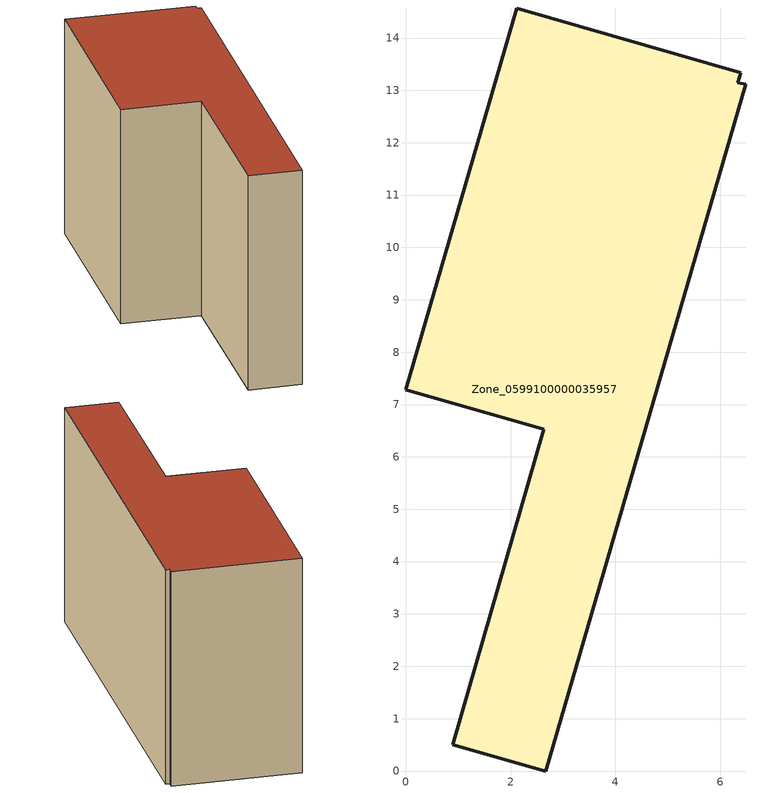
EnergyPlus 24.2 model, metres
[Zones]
Zone_0599100000035957
 floor ground (C_G): 2.63,6.52 0,7.28 2.12,14.57 6.39,13.34 6.34,13.14 6.49,13.12 2.67,0 0.9,0.5 z0
 wall outside (C_F): 0,7.28 2.63,6.52 0.9,0.5 2.67,0 6.49,13.12 6.34,13.14 6.39,13.34 2.12,14.57 0,7.28 z0:7.71
 roof outside (C_R): 6.49,13.12 6.34,13.14 6.39,13.34 2.12,14.57 0,7.28 2.63,6.52 0.9,0.5 2.67,0 z7.71
[BUILDING]
Pand.0599100000035957: North Axis=0; Terrain=City; Loads Convergence Tolerance Value=0.04; Temperature Convergence Tolerance Value=0.4; Solar Distribution=FullExterior; Maximum Number of Warmup Days=25; Minimum Number of Warmup Days=1
[Site:Location]
Rotterdam.The.Hague.AP_ZH_NLD Design_Conditions: Latitude=51.96; Longitude=4.45; Time Zone=1; Elevation=-4.5
[SITE:GROUNDTEMPERATURE:BUILDINGSURFACE]
18, 18, 18, 18, 18, 18, 18, 18, 18, 18, 18, 18
[MATERIAL] Thermal Absorptance=0.9; Solar Absorptance=0.7; Visible Absorptance=0.7
Name | Roughness | Thickness | Conductivity | Density | Specific Heat
G.TI.1946 | MediumSmooth | 0.15 | 1 | 540 | 1210
F.TI.1946 | Rough | 0.3 | 0.857143 | 1920 | 840
R.TI.1946 | MediumRough | 0.2 | 0.1 | 1500 | 1000
[CONSTRUCTION]
C_G: G.TI.1946
C_F: F.TI.1946
C_R: R.TI.1946
[ZONE]
Zone_0599100000035957: Type=1; Multiplier=1; Ceiling Height=Autocalculate; Volume=Autocalculate; Floor Area=autocalculate; Part of Total Floor Area=Yes
[ZONEINFILTRATION:DESIGNFLOWRATE]
Infil_Zone_0599100000035957: Zone or ZoneList or Space or SpaceList=Zone_0599100000035957; Schedule=AlwaysOn; Design Flow Rate Calculation Method=Flow/Area; Flow Rate per Floor Area=0.003; Constant Term Coefficient=1; Temperature Term Coefficient=0; Velocity Term Coefficient=0; Velocity Squared Term Coefficient=0
[HVACTEMPLATE:ZONE:IDEALLOADSAIRSYSTEM]
Zone_0599100000035957: Maximum Heating Supply Air Temperature=50; Minimum Cooling Supply Air Temperature=13; Maximum Heating Supply Air Humidity Ratio=0.0156; Minimum Cooling Supply Air Humidity Ratio=0.0077; Heating Limit=NoLimit; Cooling Limit=NoLimit; Dehumidification Control Type=ConstantSensibleHeatRatio; Cooling Sensible Heat Ratio=0.7; Dehumidification Setpoint=60; Humidification Control Type=None; Humidification Setpoint=30; Outdoor Air Method=None; Outdoor Air Flow Rate per Person=0.00944; Outdoor Air Flow Rate per Zone Floor Area=0; Outdoor Air Flow Rate per Zone=0; Demand Controlled Ventilation Type=None; Outdoor Air Economizer Type=NoEconomizer; Heat Recovery Type=None; Sensible Heat Recovery Effectiveness=0.7; Latent Heat Recovery Effectiveness=0.65
[ZONECONTROL:THERMOSTAT]
ThermostatControl_Zone_0599100000035957: Zone or ZoneList=Zone_0599100000035957; Control Type Schedule=DualSetpointControlType; Control 1=Thermostat_Zone_0599100000035957; Temperature Difference Between Cutout And Setpoint=0
[THERMOSTATSETPOINT:DUALSETPOINT]
Thermostat_Zone_0599100000035957: Heating Setpoint Temperature Schedule=HeatingSetpoint_Zone_0599100000035957; Cooling Setpoint Temperature Schedule=CoolingSetpoint_Zone_0599100000035957
[SCHEDULE:COMPACT]
HeatingSetpoint_Zone_0599100000035957: Through: 12/31, For: AllDays, Until: 24:00, 21
CoolingSetpoint_Zone_0599100000035957: Through: 12/31, For: AllDays, Until: 24:00, 24
DualSetpointControlType: Through: 12/31, For: AllDays, Until: 24:00, 4
AlwaysOn: Through: 12/31, For: AllDays, Until: 24:00, 1
